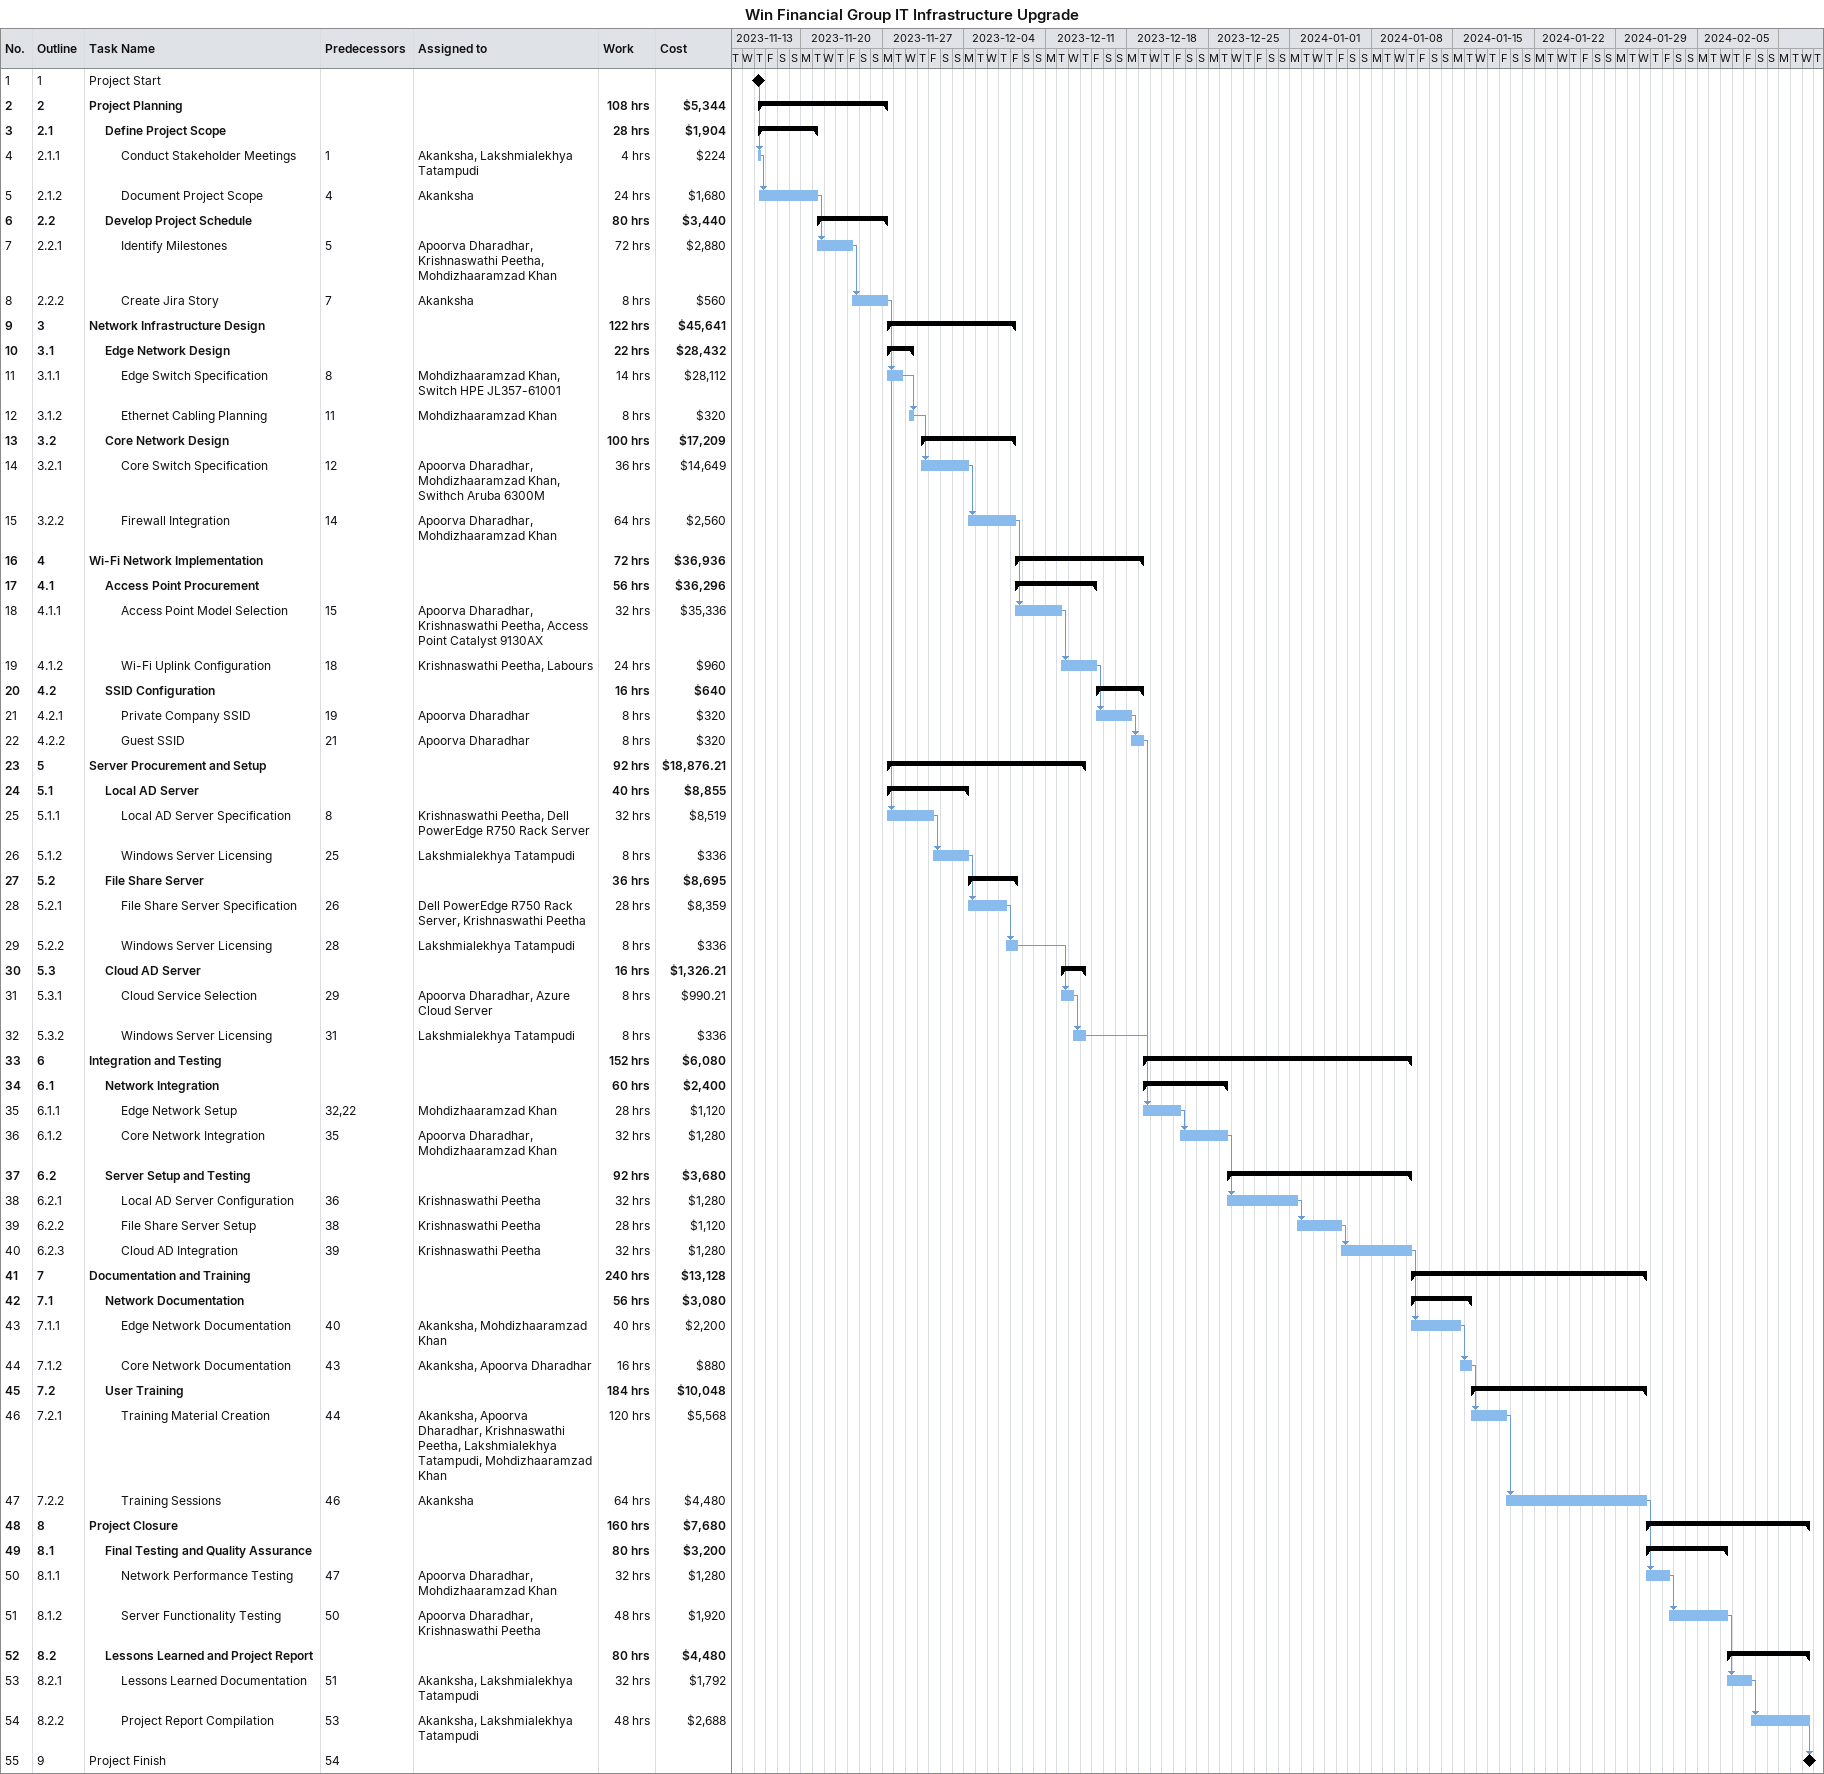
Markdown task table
Win Financial Group IT Infrastructure Upgrade

| ID | WBS | Task | Start | Finish | Predecessors | Resources | Work (h) | Cost ($) |
|---|---|---|---|---|---|---|---|---|
| 1 | 1 | Project Start (milestone) | 2023-11-16 | 2023-11-16 |  |  |  |  |
| 2 | 2 | **Project Planning** | 2023-11-16 | 2023-11-27 |  |  | 108 | 5344 |
| 3 | 2.1 | **Define Project Scope** | 2023-11-16 | 2023-11-21 |  |  | 28 | 1904 |
| 4 | 2.1.1 | Conduct Stakeholder Meetings | 2023-11-16 | 2023-11-16 | 1 | Akanksha, Lakshmialekhya Tatampudi | 4 | 224 |
| 5 | 2.1.2 | Document Project Scope | 2023-11-16 | 2023-11-21 | 4 | Akanksha | 24 | 1680 |
| 6 | 2.2 | **Develop Project Schedule** | 2023-11-21 | 2023-11-27 |  |  | 80 | 3440 |
| 7 | 2.2.1 | Identify Milestones | 2023-11-21 | 2023-11-24 | 5 | Apoorva Dharadhar, Krishnaswathi Peetha, Mohdizhaaramzad Khan | 72 | 2880 |
| 8 | 2.2.2 | Create Jira Story | 2023-11-24 | 2023-11-27 | 7 | Akanksha | 8 | 560 |
| 9 | 3 | **Network Infrastructure Design** | 2023-11-27 | 2023-12-08 |  |  | 122 | 45641 |
| 10 | 3.1 | **Edge Network Design** | 2023-11-27 | 2023-11-29 |  |  | 22 | 28432 |
| 11 | 3.1.1 | Edge Switch Specification | 2023-11-27 | 2023-11-28 | 8 | Mohdizhaaramzad Khan, Switch HPE JL357-61001 | 14 | 28112 |
| 12 | 3.1.2 | Ethernet Cabling Planning | 2023-11-29 | 2023-11-29 | 11 | Mohdizhaaramzad Khan | 8 | 320 |
| 13 | 3.2 | **Core Network Design** | 2023-11-30 | 2023-12-08 |  |  | 100 | 17209 |
| 14 | 3.2.1 | Core Switch Specification | 2023-11-30 | 2023-12-04 | 12 | Apoorva Dharadhar, Mohdizhaaramzad Khan, Swithch Aruba 6300M | 36 | 14649 |
| 15 | 3.2.2 | Firewall Integration | 2023-12-04 | 2023-12-08 | 14 | Apoorva Dharadhar, Mohdizhaaramzad Khan | 64 | 2560 |
| 16 | 4 | **Wi-Fi Network Implementation** | 2023-12-08 | 2023-12-19 |  |  | 72 | 36936 |
| 17 | 4.1 | **Access Point Procurement** | 2023-12-08 | 2023-12-15 |  |  | 56 | 36296 |
| 18 | 4.1.1 | Access Point Model Selection | 2023-12-08 | 2023-12-12 | 15 | Apoorva Dharadhar, Krishnaswathi Peetha, Access Point Catalyst 9130AX | 32 | 35336 |
| 19 | 4.1.2 | Wi-Fi Uplink Configuration | 2023-12-12 | 2023-12-15 | 18 | Krishnaswathi Peetha, Labours | 24 | 960 |
| 20 | 4.2 | **SSID Configuration** | 2023-12-15 | 2023-12-19 |  |  | 16 | 640 |
| 21 | 4.2.1 | Private Company SSID | 2023-12-15 | 2023-12-18 | 19 | Apoorva Dharadhar | 8 | 320 |
| 22 | 4.2.2 | Guest SSID | 2023-12-18 | 2023-12-19 | 21 | Apoorva Dharadhar | 8 | 320 |
| 23 | 5 | **Server Procurement and Setup** | 2023-11-27 | 2023-12-14 |  |  | 92 | 18876.21 |
| 24 | 5.1 | **Local AD Server** | 2023-11-27 | 2023-12-04 |  |  | 40 | 8855 |
| 25 | 5.1.1 | Local AD Server Specification | 2023-11-27 | 2023-12-01 | 8 | Krishnaswathi Peetha, Dell PowerEdge R750 Rack Server | 32 | 8519 |
| 26 | 5.1.2 | Windows Server Licensing | 2023-12-01 | 2023-12-04 | 25 | Lakshmialekhya Tatampudi | 8 | 336 |
| 27 | 5.2 | **File Share Server** | 2023-12-04 | 2023-12-08 |  |  | 36 | 8695 |
| 28 | 5.2.1 | File Share Server Specification | 2023-12-04 | 2023-12-07 | 26 | Dell PowerEdge R750 Rack Server, Krishnaswathi Peetha | 28 | 8359 |
| 29 | 5.2.2 | Windows Server Licensing | 2023-12-07 | 2023-12-08 | 28 | Lakshmialekhya Tatampudi | 8 | 336 |
| 30 | 5.3 | **Cloud AD Server** | 2023-12-12 | 2023-12-14 |  |  | 16 | 1326.21 |
| 31 | 5.3.1 | Cloud Service Selection | 2023-12-12 | 2023-12-13 | 29 | Apoorva Dharadhar, Azure Cloud Server | 8 | 990.21 |
| 32 | 5.3.2 | Windows Server Licensing | 2023-12-13 | 2023-12-14 | 31 | Lakshmialekhya Tatampudi | 8 | 336 |
| 33 | 6 | **Integration and Testing** | 2023-12-19 | 2024-01-11 |  |  | 152 | 6080 |
| 34 | 6.1 | **Network Integration** | 2023-12-19 | 2023-12-26 |  |  | 60 | 2400 |
| 35 | 6.1.1 | Edge Network Setup | 2023-12-19 | 2023-12-22 | 32, 22 | Mohdizhaaramzad Khan | 28 | 1120 |
| 36 | 6.1.2 | Core Network Integration | 2023-12-22 | 2023-12-26 | 35 | Apoorva Dharadhar, Mohdizhaaramzad Khan | 32 | 1280 |
| 37 | 6.2 | **Server Setup and Testing** | 2023-12-26 | 2024-01-11 |  |  | 92 | 3680 |
| 38 | 6.2.1 | Local AD Server Configuration | 2023-12-26 | 2024-01-01 | 36 | Krishnaswathi Peetha | 32 | 1280 |
| 39 | 6.2.2 | File Share Server Setup | 2024-01-01 | 2024-01-05 | 38 | Krishnaswathi Peetha | 28 | 1120 |
| 40 | 6.2.3 | Cloud AD Integration | 2024-01-05 | 2024-01-11 | 39 | Krishnaswathi Peetha | 32 | 1280 |
| 41 | 7 | **Documentation and Training** | 2024-01-11 | 2024-01-31 |  |  | 240 | 13128 |
| 42 | 7.1 | **Network Documentation** | 2024-01-11 | 2024-01-16 |  |  | 56 | 3080 |
| 43 | 7.1.1 | Edge Network Documentation | 2024-01-11 | 2024-01-15 | 40 | Akanksha, Mohdizhaaramzad Khan | 40 | 2200 |
| 44 | 7.1.2 | Core Network Documentation | 2024-01-15 | 2024-01-16 | 43 | Akanksha, Apoorva Dharadhar | 16 | 880 |
| 45 | 7.2 | **User Training** | 2024-01-16 | 2024-01-31 |  |  | 184 | 10048 |
| 46 | 7.2.1 | Training Material Creation | 2024-01-16 | 2024-01-19 | 44 | Akanksha, Apoorva Dharadhar, Krishnaswathi Peetha, Lakshmialekhya Tatampudi, Mohdizhaaramzad Khan | 120 | 5568 |
| 47 | 7.2.2 | Training Sessions | 2024-01-19 | 2024-01-31 | 46 | Akanksha | 64 | 4480 |
| 48 | 8 | **Project Closure** | 2024-01-31 | 2024-02-14 |  |  | 160 | 7680 |
| 49 | 8.1 | **Final Testing and Quality Assurance** | 2024-01-31 | 2024-02-07 |  |  | 80 | 3200 |
| 50 | 8.1.1 | Network Performance Testing | 2024-01-31 | 2024-02-02 | 47 | Apoorva Dharadhar, Mohdizhaaramzad Khan | 32 | 1280 |
| 51 | 8.1.2 | Server Functionality Testing | 2024-02-02 | 2024-02-07 | 50 | Apoorva Dharadhar, Krishnaswathi Peetha | 48 | 1920 |
| 52 | 8.2 | **Lessons Learned and Project Report** | 2024-02-07 | 2024-02-14 |  |  | 80 | 4480 |
| 53 | 8.2.1 | Lessons Learned Documentation | 2024-02-07 | 2024-02-09 | 51 | Akanksha, Lakshmialekhya Tatampudi | 32 | 1792 |
| 54 | 8.2.2 | Project Report Compilation | 2024-02-09 | 2024-02-14 | 53 | Akanksha, Lakshmialekhya Tatampudi | 48 | 2688 |
| 55 | 9 | Project Finish (milestone) | 2024-02-14 | 2024-02-14 | 54 |  |  |  |
